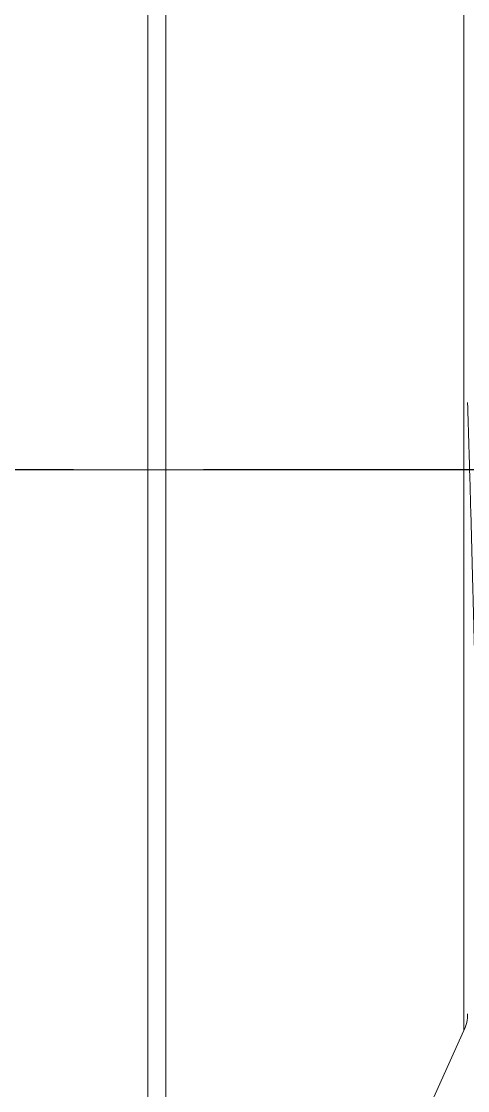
# Model space of a CAD drawing. Extents: x 10170 to 11010, y -16669 to -16075.
# Drawn here: x 10264.09 to 10275, y -16190.38 to -16164.27 of the extents above; entities that cross this region are included whole.
import ezdxf

# ---------------------------------------------------------------- set-up
doc = ezdxf.new("R2010")
doc.units = 0
doc.header["$MEASUREMENT"] = 0
for name, pattern in [('CENTER', [47.5, 22, -8.5, 8.5, -8.5]), ('CENTER2', [28.575, 19.05, -3.175, 3.175, -3.175]), ('HIDDEN2', [4.7625, 3.175, -1.5875])]:
    doc.linetypes.add(name, pattern=pattern)
doc.layers.add('1', color=4, linetype='HIDDEN2', lineweight=13)
doc.layers.add('CENTER', color=1, linetype='CENTER2')

msp = doc.modelspace()

# ---------------------------------------------------------------- linework, layer by layer
at = {"layer": '1', "color": 1, "linetype": 'Continuous', "lineweight": 13}
for p, q in [((10267.18089, -16146.32376), (10267.18089, -16205.22836)), ((10267.62512, -16204.93679), (10267.62512, -16146.60457)), ((10274.90545, -16161.52568), (10274.90545, -16188.92006))]:
    msp.add_line(p, q, dxfattribs=at)
at = {"layer": '1', "color": 1, "linetype": 'CENTER', "lineweight": 13}
msp.add_line((10281.40545, -16175.22287), (10257.49509, -16175.22287), dxfattribs=at)
at = {"layer": '1', "color": 7, "linetype": 'Continuous', "lineweight": 18}
msp.add_line((10267.62512, -16204.93679), (10274.90545, -16188.92006), dxfattribs=at)
msp.add_arc((10273.99509, -16188.50626), 1, 335.556045, 0, dxfattribs=at)
msp.add_open_spline([(10274.99476, -16173.57897), (10274.9983, -16173.69764), (10275.00186, -16173.81674), (10275.00972, -16174.07997), (10275.01404, -16174.22428), (10275.02051, -16174.4417), (10275.02267, -16174.51434), (10275.02698, -16174.65993), (10275.02914, -16174.73294), (10275.0399, -16175.09816), (10275.04836, -16175.38879), (10275.06487, -16175.96704), (10275.08099, -16176.54229), (10275.09634, -16177.1116), (10275.11141, -16177.67791), (10275.11881, -16177.95956), (10275.12801, -16178.30969), (10275.12984, -16178.37951), (10275.1335, -16178.51833), (10275.13897, -16178.72554), (10275.1444, -16178.92968), (10275.15528, -16179.33394), (10275.16255, -16179.59807), (10275.17752, -16180.11573), (10275.18522, -16180.36925), (10275.20144, -16180.86557), (10275.20991, -16181.10837), (10275.22073, -16181.40499), (10275.2229, -16181.46401), (10275.22726, -16181.58082), (10275.2338, -16181.75437), (10275.24035, -16181.92299), (10275.25339, -16182.25375), (10275.27068, -16182.6775), (10275.28742, -16183.06718), (10275.30385, -16183.43971), (10275.3119, -16183.6174), (10275.32178, -16183.82849), (10275.32375, -16183.8702), (10275.32767, -16183.95228), (10275.33349, -16184.07329), (10275.3392, -16184.18804), (10275.35049, -16184.40933), (10275.3652, -16184.68251), (10275.37973, -16184.91259), (10275.39451, -16185.12098), (10275.40202, -16185.21434), (10275.41183, -16185.31713), (10275.41381, -16185.33699), (10275.41783, -16185.3753), (10275.41986, -16185.3937), (10275.42598, -16185.44659), (10275.43013, -16185.4788), (10275.4427, -16185.56638), (10275.45978, -16185.65912), (10275.47694, -16185.70458), (10275.48925, -16185.72031), (10275.49304, -16185.7228), (10275.49682, -16185.72287)], degree=3, knots=[0, 0, 0, 0, 0.01993866, 0.01993866, 0.0439034, 0.0439034, 0.05588577, 0.05588577, 0.06786814, 0.06786814, 0.11579762, 0.11579762, 0.16372709, 0.21165657, 0.21165657, 0.25958605, 0.25958605, 0.27156842, 0.27156842, 0.28355078, 0.30751552, 0.30751552, 0.355445, 0.355445, 0.40337448, 0.40337448, 0.45130395, 0.45130395, 0.46328632, 0.46328632, 0.47526869, 0.49923343, 0.49923343, 0.54716291, 0.59509238, 0.59509238, 0.64302186, 0.64302186, 0.65500423, 0.65500423, 0.6669866, 0.69095134, 0.69095134, 0.73888081, 0.78681029, 0.78681029, 0.83473977, 0.83473977, 0.84672213, 0.84672213, 0.8587045, 0.8587045, 0.88266924, 0.88266924, 0.93059872, 0.9785282, 0.9785282, 1, 1, 1, 1], dxfattribs=at)
at = {"layer": 'CENTER', "color": 1, "linetype": 'CENTER2'}
msp.add_line((10287.5905, -16175.22287), (10242.5905, -16175.22287), dxfattribs=at)

doc.saveas('drawing.dxf')
